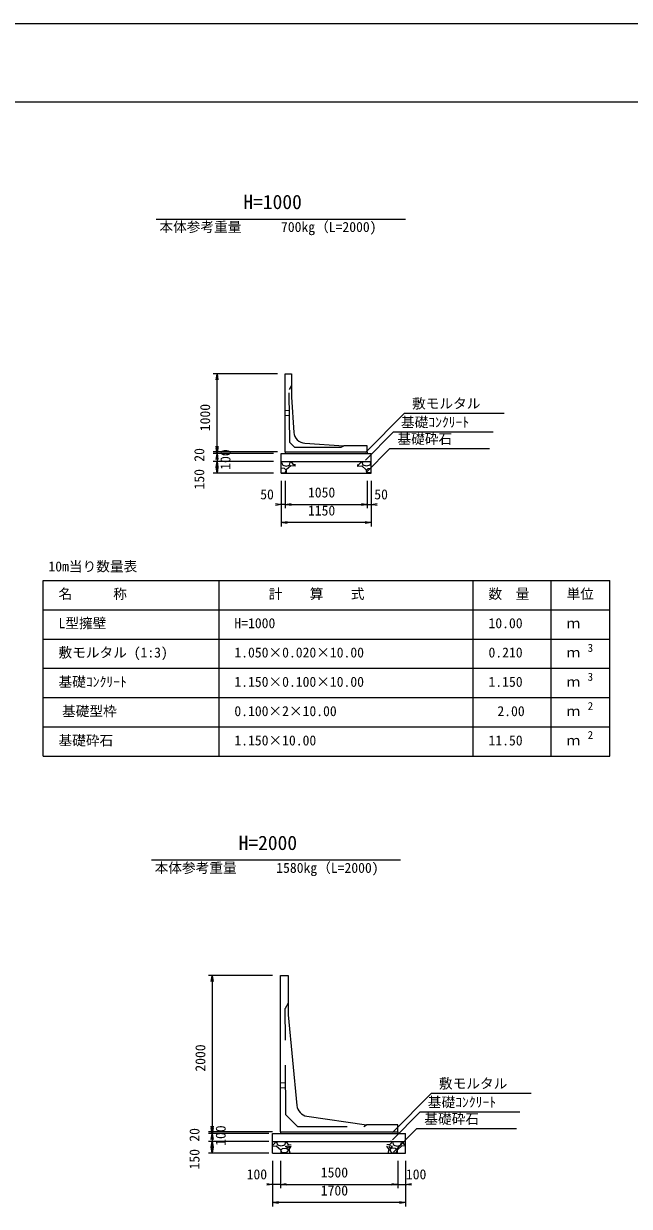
# Model space of a CAD drawing. Units: millimetres, scale not verified. Extents: x 0 to 84100, y 0 to 59400.
# Drawn here: x 34300 to 49799, y 29138 to 59400 of the extents above; entities that cross this region are included whole.
import ezdxf
from ezdxf.enums import TextEntityAlignment as Align

# ---------------------------------------------------------------- set-up
doc = ezdxf.new("R2010")
doc.units = ezdxf.units.MM
doc.header["$LTSCALE"] = 100
doc.linetypes.add('USER1', pattern=[19.05, 12.7, -6.35])
for name, color, linetype, lineweight in [('D-MTR-FRAM（材料表図枠）', 2, 'Continuous', 18), ('D-STR-DIM（寸法）', 7, 'Continuous', 18), ('D-STR-HTXT（旗揚げ）', 7, 'Continuous', 18), ('D-STR-STRn（構造物）', 7, 'Continuous', 18), ('D-STR（構造物外形線）', 1, 'Continuous', 18), ('D-TTL(外枠）', 2, 'Continuous', 18), ('DEFPOINTS_2', 8, 'Continuous', 18)]:
    doc.layers.add(name, color=color, linetype=linetype, lineweight=lineweight)
for name, color, linetype in [('D-MTR-TXT(文字列）', 7, 'Continuous'), ('D-MTR（材料表タイトル）', 7, 'Continuous'), ('D-STR-TXT（文字）', 7, 'Continuous'), ('D-TTL-TXT（文字）', 7, 'Continuous')]:
    doc.layers.add(name, color=color, linetype=linetype)
doc.styles.add('ＭＳ ゴシック', font='')
doc.styles.get('ＭＳ ゴシック').set_extended_font_data('MS Gothic')

msp = doc.modelspace()

# ---------------------------------------------------------------- linework, layer by layer
at = {"layer": 'D-MTR-FRAM（材料表図枠）'}
for p, q in [((34800, 45154.4), (49300, 45154.4)), ((34800, 40654.4), (34800, 45154.4)), ((39300, 40654.4), (39300, 45154.4)), ((45800, 40654.4), (45800, 45154.4)), ((47800, 41954.4), (47800, 45154.4)), ((47800, 40654.4), (47800, 45154.4)), ((49300, 40654.4), (49300, 45154.4)), ((34800, 44404.4), (49300, 44404.4)), ((34800, 43654.4), (49300, 43654.4)), ((34800, 42904.4), (49300, 42904.4)), ((34800, 42154.4), (49300, 42154.4)), ((34800, 41404.4), (49300, 41404.4)), ((34800, 40654.4), (49300, 40654.4))]:
    msp.add_line(p, q, dxfattribs=at)
at = {"layer": 'D-STR-DIM（寸法）'}
for p, q in [((40793.1, 50440), (39148.1, 50440)), ((39223.1, 50290), (39248.1, 50440)), ((39248.1, 50440), (39273.1, 50290)), ((39248.1, 50440), (39248.1, 50420)), ((39248.1, 48460), (39248.1, 50420)), ((40793.1, 48440), (39148.1, 48440)), ((40793.1, 48440), (39148.1, 48440)), ((39248.1, 48440), (39223.1, 48590)), ((39248.1, 48440), (39223.1, 48590)), ((39248.1, 48400), (39223.1, 48550)), ((39273.1, 48590), (39248.1, 48440)), ((39273.1, 48590), (39248.1, 48440)), ((39273.1, 48550), (39248.1, 48400)), ((39248.1, 48460), (39248.1, 48480)), ((39248.1, 48440), (39248.1, 48460)), ((39248.1, 48440), (39248.1, 48460)), ((39248.1, 48420), (39248.1, 48440)), ((39248.1, 48440), (39248.1, 48400)), ((39248.1, 48400), (39248.1, 48420)), ((40693.1, 48400), (39148.1, 48400)), ((40693.1, 48400), (39148.1, 48400)), ((40693.1, 48200), (39148.1, 48200)), ((40693.1, 48200), (39148.1, 48200)), ((39223.1, 48250), (39248.1, 48400)), ((39223.1, 48050), (39248.1, 48200)), ((39223.1, 48050), (39248.1, 48200)), ((39248.1, 48400), (39248.1, 48200)), ((39248.1, 48400), (39273.1, 48250)), ((39248.1, 48400), (39248.1, 48380)), ((39248.1, 48380), (39248.1, 48360)), ((39248.1, 48200), (39273.1, 48050)), ((39248.1, 48200), (39248.1, 48180)), ((39248.1, 48200), (39273.1, 48050)), ((39248.1, 48200), (39248.1, 48180)), ((39248.1, 48180), (39248.1, 47920)), ((39248.1, 48180), (39248.1, 48160)), ((40693.1, 47900), (39148.1, 47900)), ((39248.1, 47900), (39223.1, 48050)), ((39273.1, 48050), (39248.1, 47900)), ((39248.1, 47900), (39248.1, 47920)), ((40893.1, 47700), (40893.1, 46999.7)), ((40893.1, 47700), (40893.1, 46537.1)), ((40993.1, 47700), (40993.1, 46999.7)), ((40993.1, 47700), (40993.1, 46999.7)), ((43093.1, 47700), (43093.1, 46999.7)), ((43093.1, 47700), (43093.1, 46999.7)), ((43193.1, 47700), (43193.1, 46999.7)), ((43193.1, 47700), (43193.1, 46537.1)), ((40743.1, 47124.7), (40893.1, 47099.7)), ((40893.1, 47099.7), (40743.1, 47074.7)), ((40873.1, 47099.7), (40853.1, 47099.7)), ((40893.1, 47099.7), (40873.1, 47099.7)), ((40993.1, 47099.7), (40893.1, 47099.7)), ((40993.1, 47099.7), (41143.1, 47124.7)), ((40993.1, 47099.7), (41143.1, 47124.7)), ((41143.1, 47074.7), (40993.1, 47099.7)), ((40993.1, 47099.7), (41013.1, 47099.7)), ((41143.1, 47074.7), (40993.1, 47099.7)), ((40993.1, 47099.7), (41013.1, 47099.7)), ((41013.1, 47099.7), (41033.1, 47099.7)), ((41013.1, 47099.7), (43073.1, 47099.7)), ((42943.1, 47124.7), (43093.1, 47099.7)), ((42943.1, 47124.7), (43093.1, 47099.7)), ((43093.1, 47099.7), (42943.1, 47074.7)), ((43093.1, 47099.7), (42943.1, 47074.7)), ((43073.1, 47099.7), (43053.1, 47099.7)), ((43093.1, 47099.7), (43073.1, 47099.7)), ((43093.1, 47099.7), (43073.1, 47099.7)), ((43093.1, 47099.7), (43193.1, 47099.7)), ((43193.1, 47099.7), (43343.1, 47124.7)), ((43343.1, 47074.7), (43193.1, 47099.7)), ((43193.1, 47099.7), (43213.1, 47099.7)), ((43213.1, 47099.7), (43233.1, 47099.7)), ((40893.1, 46637.1), (41043.1, 46662.1)), ((41043.1, 46612.1), (40893.1, 46637.1)), ((40893.1, 46637.1), (40913.1, 46637.1)), ((43173.1, 46637.1), (40913.1, 46637.1)), ((43043.1, 46662.1), (43193.1, 46637.1)), ((43193.1, 46637.1), (43043.1, 46612.1)), ((43193.1, 46637.1), (43173.1, 46637.1)), ((40671.4, 35040.6), (39026.4, 35040.6)), ((39101.4, 34890.6), (39126.4, 35040.6)), ((39126.4, 35040.6), (39151.4, 34890.6)), ((39126.4, 35040.6), (39126.4, 35020.6)), ((39126.4, 35020.6), (39126.4, 31060.6)), ((39126.4, 31040.6), (39101.4, 31190.6)), ((39126.4, 31040.6), (39101.4, 31190.6)), ((39151.4, 31190.6), (39126.4, 31040.6)), ((39151.4, 31190.6), (39126.4, 31040.6)), ((40671.4, 31040.6), (39026.4, 31040.6)), ((40671.4, 31040.6), (39026.4, 31040.6)), ((40571.4, 31000.6), (39026.4, 31000.6)), ((40571.4, 31000.6), (39026.4, 31000.6)), ((39126.4, 31000.6), (39101.4, 31150.6)), ((39101.4, 30850.6), (39126.4, 31000.6)), ((39151.4, 31150.6), (39126.4, 31000.6)), ((39126.4, 31060.6), (39126.4, 31080.6)), ((39126.4, 31040.6), (39126.4, 31060.6)), ((39126.4, 31040.6), (39126.4, 31060.6)), ((39126.4, 31020.6), (39126.4, 31040.6)), ((39126.4, 31040.6), (39126.4, 31000.6)), ((39126.4, 31000.6), (39126.4, 31020.6)), ((39126.4, 31000.6), (39126.4, 30800.6)), ((39126.4, 31000.6), (39151.4, 30850.6)), ((39126.4, 31000.6), (39126.4, 30980.6)), ((39126.4, 30980.6), (39126.4, 30960.6)), ((40571.4, 30800.6), (39026.4, 30800.6)), ((40571.4, 30800.6), (39026.4, 30800.6)), ((39101.4, 30650.6), (39126.4, 30800.6)), ((39101.4, 30650.6), (39126.4, 30800.6)), ((39126.4, 30500.6), (39101.4, 30650.6)), ((39126.4, 30800.6), (39151.4, 30650.6)), ((39126.4, 30800.6), (39126.4, 30780.6)), ((39126.4, 30800.6), (39151.4, 30650.6)), ((39126.4, 30800.6), (39126.4, 30780.6)), ((39126.4, 30780.6), (39126.4, 30520.6)), ((39126.4, 30780.6), (39126.4, 30760.6)), ((39151.4, 30650.6), (39126.4, 30500.6)), ((40571.4, 30500.6), (39026.4, 30500.6)), ((39126.4, 30500.6), (39126.4, 30520.6)), ((40671.4, 30300.6), (40671.4, 29600.3)), ((40671.4, 30300.6), (40671.4, 29137.6)), ((40871.4, 30300.6), (40871.4, 29600.3)), ((40871.4, 30300.6), (40871.4, 29600.3)), ((43871.4, 30300.6), (43871.4, 29600.3)), ((43871.4, 30300.6), (43871.4, 29600.3)), ((44071.4, 30300.6), (44071.4, 29600.3)), ((44071.4, 30300.6), (44071.4, 29137.6)), ((40521.4, 29725.3), (40671.4, 29700.3)), ((40671.4, 29700.3), (40521.4, 29675.3)), ((40651.4, 29700.3), (40631.4, 29700.3)), ((40671.4, 29700.3), (40651.4, 29700.3)), ((40871.4, 29700.3), (40671.4, 29700.3)), ((40871.4, 29700.3), (41021.4, 29725.3)), ((40871.4, 29700.3), (41021.4, 29725.3)), ((41021.4, 29675.3), (40871.4, 29700.3)), ((40871.4, 29700.3), (40891.4, 29700.3)), ((41021.4, 29675.3), (40871.4, 29700.3)), ((40871.4, 29700.3), (40891.4, 29700.3)), ((40891.4, 29700.3), (40911.4, 29700.3)), ((40891.4, 29700.3), (43851.4, 29700.3)), ((43721.4, 29725.3), (43871.4, 29700.3)), ((43721.4, 29725.3), (43871.4, 29700.3)), ((43871.4, 29700.3), (43721.4, 29675.3)), ((43871.4, 29700.3), (43721.4, 29675.3)), ((43851.4, 29700.3), (43831.4, 29700.3)), ((43871.4, 29700.3), (43851.4, 29700.3)), ((43871.4, 29700.3), (43851.4, 29700.3)), ((43871.4, 29700.3), (44071.4, 29700.3)), ((44071.4, 29700.3), (44221.4, 29725.3)), ((44221.4, 29675.3), (44071.4, 29700.3)), ((44071.4, 29700.3), (44091.4, 29700.3)), ((44091.4, 29700.3), (44111.4, 29700.3)), ((40671.4, 29237.6), (40821.4, 29262.6)), ((40821.4, 29212.6), (40671.4, 29237.6)), ((40671.4, 29237.6), (40691.4, 29237.6)), ((44051.4, 29237.6), (40691.4, 29237.6)), ((43921.4, 29262.6), (44071.4, 29237.6)), ((44071.4, 29237.6), (43921.4, 29212.6)), ((44071.4, 29237.6), (44051.4, 29237.6))]:
    msp.add_line(p, q, dxfattribs=at)
at = {"layer": 'D-STR-HTXT（旗揚げ）'}
for p, q in [((37690.2, 54400), (44068.5, 54400)), ((43047.6, 48425.3), (44039.3, 49426.6)), ((46599.1, 49426.6), (44039.3, 49426.6)), ((43047.6, 48234.8), (43753.6, 48947.6)), ((46313.4, 48947.6), (43753.6, 48947.6)), ((43076.9, 47926.5), (43664.8, 48520.2)), ((46224.7, 48520.2), (43664.8, 48520.2)), ((37568.5, 38000.6), (43946.9, 38000.6)), ((43735, 31025.9), (44726.7, 32027.1)), ((47286.5, 32027.1), (44726.7, 32027.1)), ((43735, 30835.4), (44441, 31548.2)), ((47000.8, 31548.2), (44441, 31548.2)), ((43764.3, 30527.1), (44352.2, 31120.7)), ((46912, 31120.7), (44352.2, 31120.7))]:
    msp.add_line(p, q, dxfattribs=at)
at = {"layer": 'D-STR-STRn（構造物）'}
for p, q in [((40993.1, 48440), (40993.1, 48400)), ((43093.1, 48440), (43093.1, 48400)), ((40893.1, 48400), (43193.1, 48400)), ((40893.1, 47900), (40893.1, 48400)), ((40893.1, 48200), (43193.1, 48200)), ((40898.7, 48169.1), (40928.6, 48099.1)), ((40904.1, 48169.2), (40917.3, 48200)), ((41098.9, 48098.8), (41123.9, 48168.8)), ((41109.6, 48200), (41123.8, 48169.1)), ((41158.7, 48169), (41170.3, 48200)), ((41213.7, 48109.9), (41158.7, 48169.9)), ((42872.4, 48109.9), (42927.4, 48169.9)), ((42927.5, 48169), (42915.8, 48200)), ((42987.2, 48098.8), (42962.2, 48168.8)), ((42976.6, 48200), (42962.3, 48169.1)), ((43187.5, 48169.1), (43157.5, 48099.1)), ((43182.1, 48169.2), (43168.9, 48200)), ((43193.1, 47900), (43193.1, 48400)), ((40898.8, 48069.1), (40893.1, 48071)), ((40893.1, 48066.1), (40898.2, 48069.2)), ((40974.4, 48014.5), (40893.1, 48026.7)), ((40893.1, 47915.4), (40988.9, 47903.9)), ((40893.1, 47900), (43193.1, 47900)), ((40928.3, 48098.6), (41013.3, 48073.6)), ((41014.3, 47978.5), (40974.3, 48013.5)), ((40988.1, 47903.9), (41013.1, 47948.9)), ((41013.7, 47949.1), (41013.7, 47979.1)), ((41014.2, 48073.6), (41099.2, 48098.6)), ((41018.8, 47984), (41014.8, 47900)), ((41134.2, 48089.1), (41019.2, 47984.1)), ((41252.2, 48078.5), (41133.9, 48088.4)), ((41252.2, 48113.1), (41213.1, 48109.7)), ((42834, 48113.1), (42873, 48109.7)), ((42834, 48078.5), (42952.3, 48088.4)), ((42952, 48089.1), (43067, 47984.1)), ((43071.9, 48073.6), (42986.9, 48098.6)), ((43067.3, 47984), (43071.3, 47900)), ((43071.9, 47978.5), (43111.9, 48013.5)), ((43072.4, 47949.1), (43072.4, 47979.1)), ((43157.9, 48098.6), (43072.9, 48073.6)), ((43098.1, 47903.9), (43073.1, 47948.9)), ((43193.1, 47915.4), (43097.3, 47903.9)), ((43111.8, 48014.5), (43193.1, 48026.7)), ((43187.3, 48069.1), (43193.1, 48071)), ((43193.1, 48066.1), (43187.9, 48069.2)), ((40671.4, 30500.6), (40671.4, 31000.6)), ((40671.4, 31000.6), (44071.4, 31000.6)), ((40871.4, 31040.6), (40871.4, 31000.6)), ((43871.4, 31040.6), (43871.4, 31000.6)), ((44071.4, 30500.6), (44071.4, 31000.6)), ((40671.4, 30800.6), (44071.4, 30800.6)), ((40671.4, 30711.4), (40686.3, 30710.1)), ((40671.4, 30681.2), (40765.7, 30689.1)), ((40685.9, 30710.9), (40740.9, 30770.9)), ((40740.9, 30769.7), (40729.3, 30800.6)), ((40765.6, 30689.7), (40880.6, 30584.7)), ((40790.1, 30800.6), (40775.8, 30769.6)), ((40800.8, 30699.6), (40775.8, 30769.6)), ((40885.5, 30674.3), (40800.5, 30699.3)), ((40880.9, 30584.7), (40884.9, 30500.6)), ((40885.1, 30578.9), (40925.1, 30613.9)), ((40885.9, 30549.7), (40885.9, 30579.7)), ((40971.3, 30699.3), (40886.3, 30674.3)), ((40925.2, 30615), (41025.2, 30630)), ((41001.1, 30769.8), (40971.1, 30699.8)), ((40995.7, 30769.7), (40982.5, 30800.6)), ((41000.7, 30669.7), (41060.7, 30689.7)), ((41076.2, 30624.8), (41001.2, 30669.8)), ((41025.7, 30769.4), (41070.7, 30719.4)), ((41025.8, 30769.6), (41030.8, 30794.6)), ((41025.9, 30629.7), (41075.9, 30579.7)), ((41031, 30794.9), (41053.7, 30800.6)), ((41076, 30579.8), (41036, 30519.8)), ((41061, 30689.3), (41096, 30674.3)), ((41071.3, 30720.1), (41149.4, 30713.3)), ((41095.9, 30674.7), (41075.9, 30624.7)), ((41090.2, 30589.8), (41145.2, 30679.8)), ((41119.3, 30500.6), (41090.8, 30589.7)), ((41145.7, 30679.1), (41149.4, 30679.4)), ((43671.5, 30720.1), (43593.5, 30713.3)), ((43597.1, 30679.1), (43593.5, 30679.4)), ((43652.6, 30589.8), (43597.6, 30679.8)), ((43623.5, 30500.6), (43652.1, 30589.7)), ((43681.9, 30689.3), (43646.9, 30674.3)), ((43646.9, 30674.7), (43666.9, 30624.7)), ((43666.7, 30624.8), (43741.7, 30669.8)), ((43666.9, 30579.8), (43706.9, 30519.8)), ((43717, 30629.7), (43667, 30579.7)), ((43717.2, 30769.4), (43672.2, 30719.4)), ((43742.1, 30669.7), (43682.1, 30689.7)), ((43711.8, 30794.9), (43689.1, 30800.6)), ((43717.1, 30769.6), (43712.1, 30794.6)), ((43817.6, 30615), (43717.6, 30630)), ((43741.8, 30769.8), (43771.8, 30699.8)), ((43747.1, 30769.7), (43760.4, 30800.6)), ((43771.6, 30699.3), (43856.6, 30674.3)), ((43857.8, 30578.9), (43817.8, 30613.9)), ((43857, 30549.7), (43857, 30579.7)), ((43857.4, 30674.3), (43942.4, 30699.3)), ((43862, 30584.7), (43857.9, 30500.6)), ((43977.3, 30689.7), (43862.3, 30584.7)), ((43942, 30699.6), (43967, 30769.6)), ((43952.8, 30800.6), (43967.1, 30769.6)), ((44071.4, 30681.2), (43977.1, 30689.1)), ((44001.9, 30769.7), (44013.5, 30800.6)), ((44056.9, 30710.9), (44001.9, 30770.9)), ((44071.4, 30711.4), (44056.5, 30710.1)), ((40671.4, 30500.6), (44071.4, 30500.6)), ((40911.1, 30504.6), (40886.1, 30549.6)), ((41035.7, 30519.5), (40910.7, 30504.5)), ((43707.2, 30519.5), (43832.2, 30504.5)), ((43831.7, 30504.6), (43856.7, 30549.6))]:
    msp.add_line(p, q, dxfattribs=at)
at = {"layer": 'D-STR（構造物外形線）'}
for p, q in [((40993.1, 48440), (40993.1, 50440)), ((40993.1, 50440), (41153.1, 50440)), ((41153.1, 50440), (41153.1, 49840)), ((41153.1, 49840), (41215, 48942.1)), ((40993.1, 48440), (43093.1, 48440)), ((41495.3, 48663.4), (42493.1, 48600)), ((43093.1, 48600), (42493.1, 48600)), ((43093.1, 48440), (43093.1, 48600)), ((40871.4, 31040.6), (40871.4, 35040.6)), ((40871.4, 35040.6), (41071.4, 35040.6)), ((41071.4, 35040.6), (41071.4, 34040.6)), ((41071.4, 34040.6), (41294.3, 31720.8)), ((41549.7, 31445.4), (43071.4, 31220.6)), ((43871.4, 31220.6), (43071.4, 31220.6)), ((43871.4, 31040.6), (43871.4, 31220.6)), ((40871.4, 31040.6), (43871.4, 31040.6))]:
    msp.add_line(p, q, dxfattribs=at)
at = {"layer": 'D-STR（構造物外形線）', "linetype": 'USER1'}
for p, q in [((41153.1, 50140), (41093.7, 50037.1)), ((41113.1, 48680), (41093.7, 50037.1)), ((40993.1, 49510), (41101.4, 49500.5)), ((40993.1, 49370), (41103.1, 49380.5)), ((41233.1, 48560), (41113.1, 48680)), ((41233.1, 48560), (42423.8, 48560)), ((42423.8, 48560), (42493.1, 48600)), ((41071.4, 34340.6), (40991.4, 34202)), ((41011.4, 31480.6), (40991.4, 34202)), ((40871.4, 32310.6), (41005.8, 32300.6)), ((40871.4, 32170.6), (41006.3, 32180.6)), ((41011.4, 31480.6), (41311.4, 31180.6)), ((41311.4, 31180.6), (43002.1, 31180.6)), ((41311.4, 31180.6), (43002.1, 31180.6)), ((43002.1, 31180.6), (43071.4, 31220.6))]:
    msp.add_line(p, q, dxfattribs=at)
at = {"layer": 'D-STR（構造物外形線）'}
for centre, start, end in [((41514.3, 48962.7), 183.94519, 266.36705), ((41593.5, 31742.2), 184.08562, 261.59663)]:
    msp.add_arc(centre, 300, start, end, dxfattribs=at)
at = {"layer": 'D-TTL(外枠）'}
msp.add_line((2300, 57400), (81800, 57400), dxfattribs=at)
at = {"layer": 'DEFPOINTS_2'}
msp.add_line((0, 59400), (84100, 59400), dxfattribs=at)

# ---------------------------------------------------------------- texts
at = {"layer": 'D-MTR-TXT(文字列）', "style": 'ＭＳ ゴシック'}
for s, height, p in [('本体参考重量', 256.6, (37773.3, 53993.3)), ('700kg（L=2000)', 256.6, (40885.2, 53993.3)), ('名\u3000\u3000\u3000称', 256.6, (35192.3, 44604.4)), ('計\u3000\u3000算\u3000\u3000式', 256.6, (40570, 44604.4)), ('数\u3000量', 256.6, (46192.3, 44604.4)), ('単位', 256.6, (48192.3, 44604.4)), ('L型擁壁', 256.6, (35192.3, 43854.4)), ('H=1000', 256.6, (39692.3, 43854.4)), ('10.00', 256.6, (46195, 43854.4)), ('ｍ', 256.6, (48192.3, 43854.4)), ('敷モルタル (1:3)', 256.6, (35192.3, 43104.4)), ('1.050×0.020×10.00', 256.6, (39692.3, 43104.4)), ('0.210', 256.6, (46195, 43104.4)), ('ｍ', 256.6, (48192.3, 43104.4)), ('3', 205.3, (48732.5, 43264.4)), ('基礎ｺﾝｸﾘｰﾄ', 256.6, (35192.3, 42354.4)), ('1.150×0.100×10.00', 256.6, (39692.3, 42354.4)), ('1.150', 256.6, (46195, 42354.4)), ('3', 205.3, (48732.5, 42524.4)), ('ｍ', 256.6, (48192.3, 42354.4)), ('基礎型枠', 256.6, (35282.3, 41604.4)), ('0.100×2×10.00', 256.6, (39692.3, 41604.4)), ('2.00', 256.6, (46422.4, 41604.4)), ('ｍ', 256.6, (48192.3, 41604.4)), ('2', 205.3, (48732.5, 41774.4)), ('基礎砕石', 256.6, (35192.3, 40854.4)), ('1.150×10.00', 256.6, (39692.3, 40854.4)), ('11.50', 256.6, (46195, 40854.4)), ('2', 205.3, (48732.5, 41034.4)), ('ｍ', 256.6, (48192.3, 40854.4)), ('本体参考重量', 256.6, (37651.6, 37593.9)), ('1580kg（L=2000)', 256.6, (40763.6, 37593.9))]:
    msp.add_text(s, height=height, dxfattribs=at).set_placement(p, align=Align.BOTTOM_LEFT)
at = {"layer": 'D-MTR（材料表タイトル）', "style": 'ＭＳ ゴシック'}
msp.add_text('10m当り数量表', height=256.6, dxfattribs=at).set_placement((34934.2, 45307), align=Align.BOTTOM_LEFT)
at = {"layer": 'D-STR-DIM（寸法）', "style": 'ＭＳ ゴシック'}
for s, p in [('1000', (39148.1, 48971.9)), ('20', (38998.1, 48190.8)), ('100', (39668.3, 47984.6)), ('150', (38998.1, 47480.5)), ('2000', (39026.4, 32584)), ('100', (39546.7, 30686.1)), ('20', (38876.4, 30791.4)), ('150', (38876.4, 30081.1))]:
    msp.add_text(s, height=256.6, rotation=90, dxfattribs=at).set_placement(p, align=Align.BOTTOM_LEFT)
for s, p in [('1050', (41574.9, 47199.7)), ('50', (40353.6, 47151)), ('50', (43272, 47151)), ('1150', (41574.9, 46737.1)), ('100', (40005.8, 29751.6)), ('1500', (41903.3, 29800.3)), ('100', (44081.1, 29751.6)), ('1700', (41903.3, 29337.6))]:
    msp.add_text(s, height=256.6, dxfattribs=at).set_placement(p, align=Align.BOTTOM_LEFT)
at = {"layer": 'D-STR-TXT（文字）', "style": 'ＭＳ ゴシック'}
for s, p in [('敷モルタル', (44239.3, 49476.6)), ('基礎ｺﾝｸﾘｰﾄ', (43953.6, 48997.6)), ('基礎砕石', (43864.8, 48570.2)), ('敷モルタル', (44926.7, 32077.1)), ('基礎ｺﾝｸﾘｰﾄ', (44641, 31598.2)), ('基礎砕石', (44552.2, 31170.7))]:
    msp.add_text(s, height=256.6, dxfattribs=at).set_placement(p, align=Align.BOTTOM_LEFT)
at = {"layer": 'D-TTL-TXT（文字）', "style": 'ＭＳ ゴシック'}
for s, p in [('H=1000', (39922, 54544.9)), ('H=2000', (39800.3, 38145.5))]:
    msp.add_text(s, height=366.6, dxfattribs=at).set_placement(p, align=Align.BOTTOM_LEFT)

doc.saveas('drawing.dxf')
